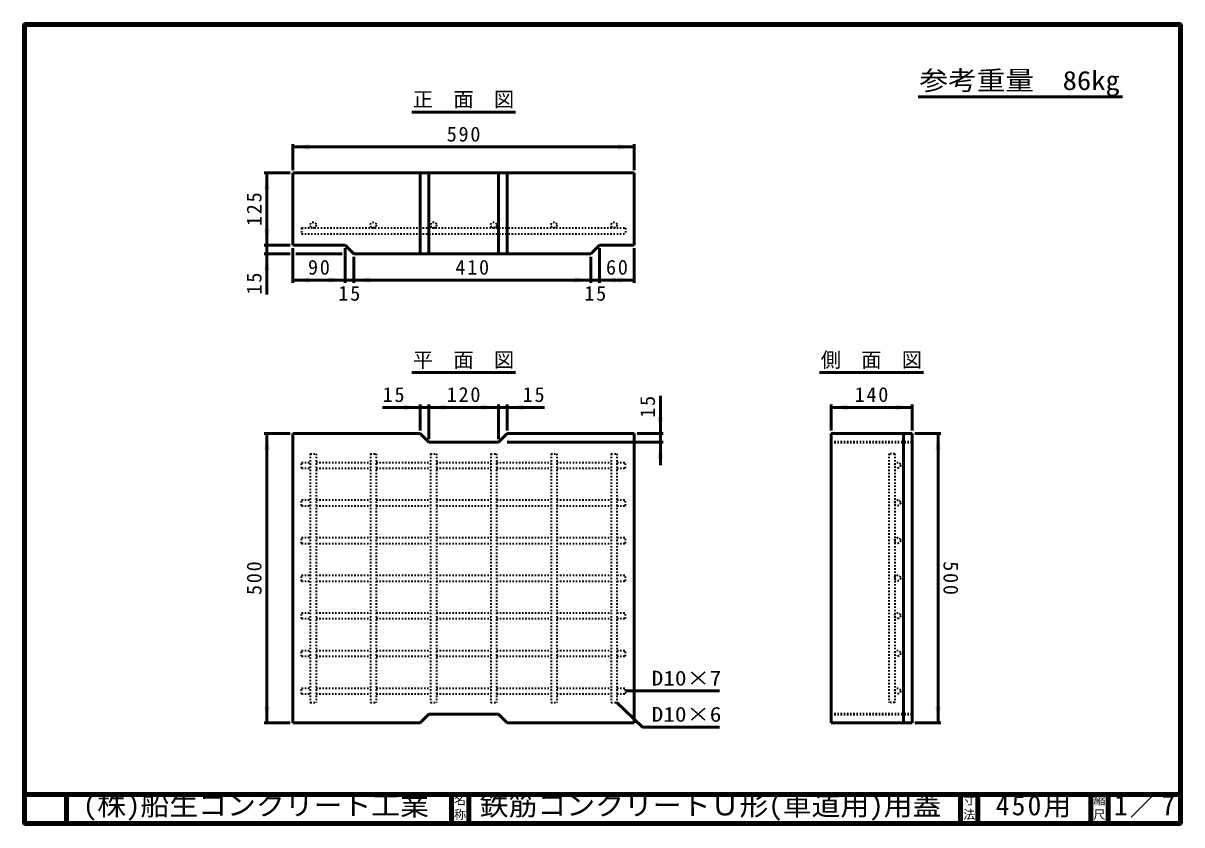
# Model space of a CAD drawing. Units: millimetres, scale not verified. Extents: x 100 to 4105, y 100 to 2870.
import ezdxf
from ezdxf.enums import TextEntityAlignment as Align

# ---------------------------------------------------------------- set-up
doc = ezdxf.new("R2010")
doc.units = ezdxf.units.MM
doc.header["$LTSCALE"] = 5
doc.linetypes.add('USER1', pattern=[2.2, 1, -1.2])
doc.layers.add('V-nasSTD', color=7, linetype='USER1', lineweight=35)
doc.styles.add('ＭＳ ゴシック', font='')
doc.styles.get('ＭＳ ゴシック').set_extended_font_data('MS Gothic')

msp = doc.modelspace()

# ---------------------------------------------------------------- hatches: boundary and pattern name
at = {"layer": 'V-nasSTD'}
for points in [[(1088.75, 2451.801), (1032.5, 2442.426), (1088.75, 2433.051)], [(2156.25, 2433.051), (2212.5, 2442.426), (2156.25, 2451.801)], [(951.875, 2296.176), (942.5, 2352.426), (933.125, 2296.176)], [(933.125, 2158.676), (942.5, 2102.426), (951.875, 2158.676)], [(951.875, 2016.176), (942.5, 2072.426), (933.125, 2016.176)], [(1088.75, 1973.051), (1032.5, 1982.426), (1088.75, 1991.801)], [(1156.25, 1991.801), (1212.5, 1982.426), (1156.25, 1973.051)], [(1298.75, 1973.051), (1242.5, 1982.426), (1298.75, 1991.801)], [(2006.25, 1991.801), (2062.5, 1982.426), (2006.25, 1973.051)], [(2148.75, 1973.051), (2092.5, 1982.426), (2148.75, 1991.801)], [(2156.25, 1991.801), (2212.5, 1982.426), (2156.25, 1973.051)], [(1416.25, 1551.801), (1472.5, 1542.426), (1416.25, 1533.051)], [(1558.75, 1551.801), (1502.5, 1542.426), (1558.75, 1533.051)], [(1686.25, 1533.051), (1742.5, 1542.426), (1686.25, 1551.801)], [(1828.75, 1551.801), (1772.5, 1542.426), (1828.75, 1533.051)], [(2948.75, 1551.801), (2892.5, 1542.426), (2948.75, 1533.051)], [(3116.25, 1533.051), (3172.5, 1542.426), (3116.25, 1551.801)], [(2293.125, 1508.676), (2302.5, 1452.426), (2311.875, 1508.676)], [(951.875, 1396.176), (942.5, 1452.426), (933.125, 1396.176)], [(3253.125, 1396.176), (3262.5, 1452.426), (3271.875, 1396.176)], [(2293.125, 1366.176), (2302.5, 1422.426), (2311.875, 1366.176)], [(933.125, 508.676), (942.5, 452.426), (951.875, 508.676)], [(3271.875, 508.676), (3262.5, 452.426), (3253.125, 508.676)]]:
    msp.add_hatch(color=256, dxfattribs=at).paths.add_polyline_path(points)

# ---------------------------------------------------------------- linework, layer by layer
at = {"layer": 'V-nasSTD', "linetype": 'Continuous', "lineweight": 100}
for p, q in [((105, 2865), (105, 105)), ((4100, 2865), (105, 2865)), ((4100, 105), (4100, 2865)), ((105, 205), (4100, 205)), ((250, 205), (250, 105)), ((1580, 205), (1580, 105)), ((1640, 205), (1640, 105)), ((1640, 205), (3100, 205)), ((3340, 205), (3340, 105)), ((3400, 205), (3400, 105)), ((3790, 205), (3790, 105)), ((3850, 205), (3850, 105)), ((105, 105), (4100, 105))]:
    msp.add_line(p, q, dxfattribs=at)
at = {"layer": 'V-nasSTD', "linetype": 'Continuous', "lineweight": 50}
for p, q in [((3194, 2615), (3900, 2615)), ((1443, 2562.426), (1802, 2562.426)), ((1032.5, 2452.426), (1032.5, 2362.426)), ((2212.5, 2452.426), (2212.5, 2362.426)), ((2212.5, 2442.426), (1032.5, 2442.426)), ((1022.5, 2352.426), (932.5, 2352.426)), ((942.5, 2352.426), (942.5, 2102.426)), ((1032.5, 2352.426), (1032.5, 2102.426)), ((2212.5, 2352.426), (1032.5, 2352.426)), ((1472.5, 2072.426), (1472.5, 2352.426)), ((1502.5, 2072.426), (1502.5, 2352.426)), ((1742.5, 2072.426), (1742.5, 2352.426)), ((1772.5, 2072.426), (1772.5, 2352.426)), ((2212.5, 2102.426), (2212.5, 2352.426)), ((1022.5, 2102.426), (932.5, 2102.426)), ((942.5, 2102.426), (942.5, 2072.426)), ((1032.5, 2102.426), (1212.5, 2102.426)), ((1032.5, 1972.426), (1032.5, 2092.426)), ((1212.5, 2102.426), (1242.5, 2072.426)), ((1212.5, 1972.426), (1212.5, 2092.426)), ((2062.5, 2072.426), (2092.5, 2102.426)), ((2092.5, 2102.426), (2212.5, 2102.426)), ((2092.5, 1972.426), (2092.5, 2092.426)), ((2212.5, 1972.426), (2212.5, 2092.426)), ((1022.5, 2072.426), (932.5, 2072.426)), ((942.5, 2072.426), (942.5, 1932.426)), ((1202.5, 2072.426), (1042.5, 2072.426)), ((1242.5, 2072.426), (2062.5, 2072.426)), ((1242.5, 1972.426), (1242.5, 2062.426)), ((2062.5, 1972.426), (2062.5, 2062.426)), ((1212.5, 1982.426), (1032.5, 1982.426)), ((1212.5, 1982.426), (1242.5, 1982.426)), ((2062.5, 1982.426), (1242.5, 1982.426)), ((2062.5, 1982.426), (2092.5, 1982.426)), ((2092.5, 1982.426), (2212.5, 1982.426)), ((1443, 1662.426), (1802, 1662.426)), ((2853, 1662.426), (3212, 1662.426)), ((2302.5, 1582.426), (2302.5, 1452.426)), ((1342.5, 1542.426), (1472.5, 1542.426)), ((1472.5, 1552.426), (1472.5, 1462.426)), ((1502.5, 1542.426), (1472.5, 1542.426)), ((1502.5, 1552.426), (1502.5, 1432.426)), ((1742.5, 1542.426), (1502.5, 1542.426)), ((1742.5, 1552.426), (1742.5, 1432.426)), ((1772.5, 1542.426), (1742.5, 1542.426)), ((1772.5, 1552.426), (1772.5, 1462.426)), ((1902.5, 1542.426), (1772.5, 1542.426)), ((3172.5, 1542.426), (2892.5, 1542.426)), ((2892.958, 1462.503), (2892.958, 1552.503)), ((3172.5, 1552.426), (3172.5, 1462.426)), ((1022.5, 1452.426), (932.5, 1452.426)), ((942.5, 1452.426), (942.5, 452.426)), ((1032.5, 1452.426), (1032.5, 452.426)), ((1032.5, 1452.426), (1472.5, 1452.426)), ((1472.5, 1452.426), (1502.5, 1422.426)), ((1742.5, 1422.426), (1772.5, 1452.426)), ((1772.5, 1452.426), (2212.5, 1452.426)), ((2212.5, 452.426), (2212.5, 1452.426)), ((2312.5, 1452.426), (2222.5, 1452.426)), ((2302.5, 1452.426), (2302.5, 1422.426)), ((2892.5, 1452.426), (2892.5, 452.426)), ((3172.5, 1452.426), (2892.5, 1452.426)), ((3142.5, 452.426), (3142.5, 1452.426)), ((3172.5, 452.426), (3172.5, 1452.426)), ((3182.5, 1452.426), (3272.5, 1452.426)), ((3262.5, 1452.426), (3262.5, 452.426)), ((1502.5, 1422.426), (1742.5, 1422.426)), ((2312.5, 1422.426), (1772.5, 1422.426)), ((2302.5, 1422.426), (2302.5, 1342.426)), ((2506.5, 562.426), (2182.5, 562.426)), ((2152.5, 522.426), (2240.353, 437.574)), ((1472.5, 452.426), (1502.5, 482.426)), ((1502.5, 482.426), (1742.5, 482.426)), ((1742.5, 482.426), (1772.5, 452.426)), ((1022.5, 452.426), (932.5, 452.426)), ((1032.5, 452.426), (1472.5, 452.426)), ((1772.5, 452.426), (2212.5, 452.426)), ((2892.5, 452.426), (3172.5, 452.426)), ((3182.5, 452.426), (3272.5, 452.426)), ((2240.353, 437.574), (2506.5, 437.574))]:
    msp.add_line(p, q, dxfattribs=at)
at = {"layer": 'V-nasSTD'}
for p, q in [((1062.5, 2162.426), (2182.5, 2162.426)), ((1062.5, 2162.426), (1062.5, 2142.426)), ((1062.5, 2142.426), (2182.5, 2142.426)), ((2182.5, 2162.426), (2182.5, 2142.426)), ((1092.5, 1382.426), (1092.5, 522.426)), ((1092.5, 1382.426), (1112.5, 1382.426)), ((1112.5, 1382.426), (1112.5, 522.426)), ((1300.5, 1382.426), (1300.5, 522.426)), ((1300.5, 1382.426), (1320.5, 1382.426)), ((1320.5, 1382.426), (1320.5, 522.426)), ((1508.5, 1382.426), (1508.5, 522.426)), ((1508.5, 1382.426), (1528.5, 1382.426)), ((1528.5, 1382.426), (1528.5, 522.426)), ((1716.5, 1382.426), (1716.5, 522.426)), ((1716.5, 1382.426), (1736.5, 1382.426)), ((1736.5, 1382.426), (1736.5, 522.426)), ((1924.5, 1382.426), (1924.5, 522.426)), ((1924.5, 1382.426), (1944.5, 1382.426)), ((1944.5, 1382.426), (1944.5, 522.426)), ((2132.5, 1382.426), (2132.5, 522.426)), ((2132.5, 1382.426), (2152.5, 1382.426)), ((2152.5, 1382.426), (2152.5, 522.426)), ((3092.5, 1382.426), (3092.5, 522.426)), ((3112.5, 1382.426), (3092.5, 1382.426)), ((3112.5, 1382.426), (3112.5, 522.426)), ((1062.5, 1332.426), (1062.5, 1352.426)), ((1062.5, 1352.426), (1092.5, 1352.426)), ((1062.5, 1332.426), (1092.5, 1332.426)), ((1112.5, 1352.426), (1300.5, 1352.426)), ((1112.5, 1332.426), (1300.5, 1332.426)), ((1320.5, 1352.426), (1508.5, 1352.426)), ((1320.5, 1332.426), (1508.5, 1332.426)), ((1528.5, 1352.426), (1716.5, 1352.426)), ((1528.5, 1332.426), (1716.5, 1332.426)), ((1736.5, 1352.426), (1924.5, 1352.426)), ((1736.5, 1332.426), (1924.5, 1332.426)), ((1944.5, 1352.426), (2132.5, 1352.426)), ((1944.5, 1332.426), (2132.5, 1332.426)), ((2152.5, 1352.426), (2182.5, 1352.426)), ((2152.5, 1332.426), (2182.5, 1332.426)), ((2182.5, 1332.426), (2182.5, 1352.426)), ((1062.5, 1202.426), (1062.5, 1222.426)), ((1062.5, 1222.426), (1092.5, 1222.426)), ((1062.5, 1202.426), (1092.5, 1202.426)), ((1112.5, 1222.426), (1300.5, 1222.426)), ((1112.5, 1202.426), (1300.5, 1202.426)), ((1320.5, 1222.426), (1508.5, 1222.426)), ((1320.5, 1202.426), (1508.5, 1202.426)), ((1528.5, 1222.426), (1716.5, 1222.426)), ((1528.5, 1202.426), (1716.5, 1202.426)), ((1736.5, 1222.426), (1924.5, 1222.426)), ((1736.5, 1202.426), (1924.5, 1202.426)), ((1944.5, 1222.426), (2132.5, 1222.426)), ((1944.5, 1202.426), (2132.5, 1202.426)), ((2152.5, 1222.426), (2182.5, 1222.426)), ((2152.5, 1202.426), (2182.5, 1202.426)), ((2182.5, 1202.426), (2182.5, 1222.426)), ((1062.5, 1072.426), (1062.5, 1092.426)), ((1062.5, 1092.426), (1092.5, 1092.426)), ((1112.5, 1092.426), (1300.5, 1092.426)), ((1320.5, 1092.426), (1508.5, 1092.426)), ((1528.5, 1092.426), (1716.5, 1092.426)), ((1736.5, 1092.426), (1924.5, 1092.426)), ((1944.5, 1092.426), (2132.5, 1092.426)), ((2152.5, 1092.426), (2182.5, 1092.426)), ((2182.5, 1072.426), (2182.5, 1092.426)), ((1062.5, 1072.426), (1092.5, 1072.426)), ((1112.5, 1072.426), (1300.5, 1072.426)), ((1320.5, 1072.426), (1508.5, 1072.426)), ((1528.5, 1072.426), (1716.5, 1072.426)), ((1736.5, 1072.426), (1924.5, 1072.426)), ((1944.5, 1072.426), (2132.5, 1072.426)), ((2152.5, 1072.426), (2182.5, 1072.426)), ((1062.5, 942.426), (1062.5, 962.426)), ((1062.5, 962.426), (1092.5, 962.426)), ((1112.5, 962.426), (1300.5, 962.426)), ((1320.5, 962.426), (1508.5, 962.426)), ((1528.5, 962.426), (1716.5, 962.426)), ((1736.5, 962.426), (1924.5, 962.426)), ((1944.5, 962.426), (2132.5, 962.426)), ((2152.5, 962.426), (2182.5, 962.426)), ((2182.5, 942.426), (2182.5, 962.426)), ((1062.5, 942.426), (1092.5, 942.426)), ((1112.5, 942.426), (1300.5, 942.426)), ((1320.5, 942.426), (1508.5, 942.426)), ((1528.5, 942.426), (1716.5, 942.426)), ((1736.5, 942.426), (1924.5, 942.426)), ((1944.5, 942.426), (2132.5, 942.426)), ((2152.5, 942.426), (2182.5, 942.426)), ((1062.5, 812.426), (1062.5, 832.426)), ((1062.5, 832.426), (1092.5, 832.426)), ((1062.5, 812.426), (1092.5, 812.426)), ((1112.5, 832.426), (1300.5, 832.426)), ((1112.5, 812.426), (1300.5, 812.426)), ((1320.5, 832.426), (1508.5, 832.426)), ((1320.5, 812.426), (1508.5, 812.426)), ((1528.5, 832.426), (1716.5, 832.426)), ((1528.5, 812.426), (1716.5, 812.426)), ((1736.5, 832.426), (1924.5, 832.426)), ((1736.5, 812.426), (1924.5, 812.426)), ((1944.5, 832.426), (2132.5, 832.426)), ((1944.5, 812.426), (2132.5, 812.426)), ((2152.5, 832.426), (2182.5, 832.426)), ((2152.5, 812.426), (2182.5, 812.426)), ((2182.5, 812.426), (2182.5, 832.426)), ((1062.5, 682.426), (1062.5, 702.426)), ((1062.5, 702.426), (1092.5, 702.426)), ((1062.5, 682.426), (1092.5, 682.426)), ((1112.5, 702.426), (1300.5, 702.426)), ((1112.5, 682.426), (1300.5, 682.426)), ((1320.5, 702.426), (1508.5, 702.426)), ((1320.5, 682.426), (1508.5, 682.426)), ((1528.5, 702.426), (1716.5, 702.426)), ((1528.5, 682.426), (1716.5, 682.426)), ((1736.5, 702.426), (1924.5, 702.426)), ((1736.5, 682.426), (1924.5, 682.426)), ((1944.5, 702.426), (2132.5, 702.426)), ((1944.5, 682.426), (2132.5, 682.426)), ((2152.5, 702.426), (2182.5, 702.426)), ((2152.5, 682.426), (2182.5, 682.426)), ((2182.5, 682.426), (2182.5, 702.426)), ((1062.5, 552.426), (1062.5, 572.426)), ((1062.5, 572.426), (1092.5, 572.426)), ((1112.5, 572.426), (1300.5, 572.426)), ((1320.5, 572.426), (1508.5, 572.426)), ((1528.5, 572.426), (1716.5, 572.426)), ((1736.5, 572.426), (1924.5, 572.426)), ((1944.5, 572.426), (2132.5, 572.426)), ((2152.5, 572.426), (2182.5, 572.426)), ((2182.5, 552.426), (2182.5, 572.426)), ((1062.5, 552.426), (1092.5, 552.426)), ((1092.5, 522.426), (1112.5, 522.426)), ((1112.5, 552.426), (1300.5, 552.426)), ((1300.5, 522.426), (1320.5, 522.426)), ((1320.5, 552.426), (1508.5, 552.426)), ((1508.5, 522.426), (1528.5, 522.426)), ((1528.5, 552.426), (1716.5, 552.426)), ((1716.5, 522.426), (1736.5, 522.426)), ((1736.5, 552.426), (1924.5, 552.426)), ((1924.5, 522.426), (1944.5, 522.426)), ((1944.5, 552.426), (2132.5, 552.426)), ((2132.5, 522.426), (2152.5, 522.426)), ((2152.5, 552.426), (2182.5, 552.426)), ((3112.5, 522.426), (3092.5, 522.426))]:
    msp.add_line(p, q, dxfattribs=at)
at = {"layer": 'V-nasSTD', "lineweight": 50}
for p, q in [((2892.5, 1422.426), (3172.5, 1422.426)), ((2892.5, 482.426), (3172.5, 482.426))]:
    msp.add_line(p, q, dxfattribs=at)
at = {"layer": 'V-nasSTD', "linetype": 'Continuous', "lineweight": 13}
msp.add_lwpolyline([(100, 100), (100, 2870), (4105, 2870), (4105, 100)], close=True, dxfattribs=at)
at = {"layer": 'V-nasSTD'}
for centre in [(1102.5, 2172.426), (1310.5, 2172.426), (1518.5, 2172.426), (1726.5, 2172.426), (1934.5, 2172.426), (2142.5, 2172.426), (3122.5, 1342.426), (3122.5, 1212.426), (3122.5, 1082.426), (3122.5, 952.426), (3122.5, 822.426), (3122.5, 692.426), (3122.5, 562.426)]:
    msp.add_circle(centre, 10, dxfattribs=at)

# ---------------------------------------------------------------- texts
at = {"layer": 'V-nasSTD', "style": 'ＭＳ ゴシック'}
for s, height, width, p in [('参考重量\u300086kg', 65.98, 1.1, (3198, 2705)), ('D10×7', 51.32, 1.15, (2272.5, 632.426)), ('D10×6', 51.32, 1.15, (2272.5, 507.574)), ('(株)船生コンクリート工業', 69.65, 1.05, (306, 202.5)), ('鉄筋コンクリートＵ形(車道用)用蓋', 69.65, 1.05, (1678, 202.5))]:
    msp.add_text(s, height=height, dxfattribs=dict(at, width=width)).set_placement(p, align=Align.TOP_LEFT)
for s, height, p in [('正\u3000面\u3000図', 51.32, (1447, 2632.426)), ('平\u3000面\u3000図', 51.32, (1447, 1732.426)), ('側\u3000面\u3000図', 51.32, (2857, 1732.426)), ('名', 30.79, (1588.982, 200.999)), ('寸', 30.79, (3348.982, 200.999)), ('縮', 30.79, (3798.982, 200.999)), ('称', 30.79, (1588.976, 151.01)), ('法', 30.79, (3348.976, 151.01)), ('尺', 30.79, (3798.976, 151.01))]:
    msp.add_text(s, height=height, dxfattribs=at).set_placement(p, align=Align.TOP_LEFT)
at = {"layer": 'V-nasSTD', "attachment_point": 1, "style": 'ＭＳ ゴシック'}
for s, insert, char_height in [('\\T1.17;590', (1564, 2512.426), 51.32), ('\\T1.17;90', (1084.5, 2052.426), 51.32), ('\\T1.17;410', (1594, 2052.426), 51.32), ('\\T1.17;60', (2114.5, 2052.426), 51.32), ('\\T1.17;15', (1189.5, 1962.426), 51.32), ('\\T1.17;15', (2039.5, 1962.426), 51.32), ('\\T1.17;15', (1342.5, 1612.426), 51.32), ('\\T1.17;120', (1564, 1612.426), 51.32), ('\\T1.17;15', (1826.5, 1612.426), 51.32), ('\\T1.17;140', (2974, 1612.426), 51.32), ('\\T1.16;450用', (3462, 202.5), 69.65), ('\\T1.15;1／7', (3870.5, 202.582), 69.65)]:
    msp.add_mtext(s, dxfattribs=dict(at, insert=insert, char_height=char_height))
at = {"layer": 'V-nasSTD', "char_height": 51.32, "attachment_point": 1, "style": 'ＭＳ ゴシック'}
for s, insert, rotation in [('\\T1.17;125', (872.5, 2168.926), 90), ('\\T1.17;15', (872.5, 1932.426), 90), ('\\T1.17;15', (2232.5, 1506.426), 90), ('\\T1.17;500', (872.5, 893.926), 90), ('\\T1.17;500', (3332.5, 1010.926), 270)]:
    msp.add_mtext(s, dxfattribs=dict(at, insert=insert, rotation=rotation))

doc.saveas('drawing.dxf')
